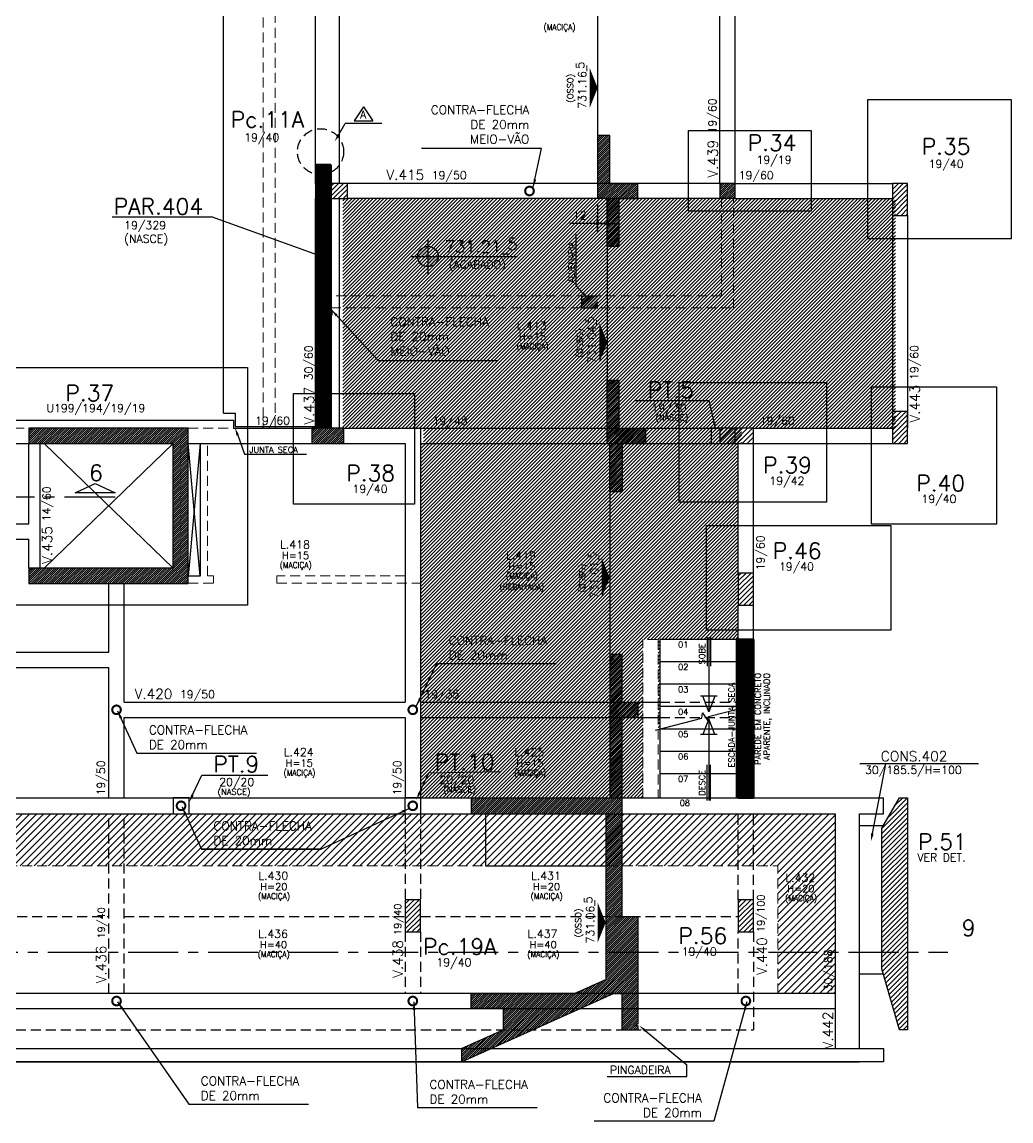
# Model space of a CAD drawing. Header units: inches. Extents: x 17515 to 34518, y -9122 to -4917.
# Drawn here: x 27455 to 28690, y -8184 to -6810 of the extents above; entities that cross this region are included whole.
import ezdxf
from ezdxf.enums import TextEntityAlignment as Align

# ---------------------------------------------------------------- set-up
doc = ezdxf.new("R2010")
doc.units = ezdxf.units.IN
doc.header["$LTSCALE"] = 50
doc.header["$MEASUREMENT"] = 0
doc.linetypes.add('CENTER', pattern=[2, 1.25, -0.25, 0.25, -0.25])
doc.linetypes.add('HIDDEN', pattern=[0.375, 0.25, -0.125])
for name, color, linetype in [('ALVENARIA', 10, 'HIDDEN'), ('CONTRA-FLECHA', 152, 'Continuous'), ('CORTE-FORMA', 1, 'Continuous'), ('COTA', 6, 'Continuous'), ('ESCADA', 8, 'Continuous'), ('FO-HACHURA_PILAR-CONT', 252, 'Continuous'), ('FO-HACHURA_PILAR-MORRE', 252, 'Continuous'), ('FO-TEXTO-LAJES', 152, 'Continuous'), ('FO-TEXTO-VIGAS', 3, 'Continuous'), ('HACHUR LAJE', 141, 'Continuous'), ('NIVEL', 3, 'Continuous'), ('NIVEL-ARQUITETURA', 3, 'Continuous'), ('P-C', 1, 'Continuous'), ('P-M', 7, 'Continuous'), ('P-N', 5, 'Continuous'), ('PAREDE', 191, 'Continuous'), ('TEXTO', 3, 'Continuous')]:
    doc.layers.add(name, color=color, linetype=linetype)
for name, color, linetype, lineweight in [('FO-Textos dos pilares', 3, 'Continuous', 20), ('FO-Vigas', 2, 'Continuous', 30), ('SEM LAJE', 8, 'Continuous', 30)]:
    doc.layers.add(name, color=color, linetype=linetype, lineweight=lineweight)
doc.styles.add('ROMANS', font='romans.shx')
doc.dimstyles.new('COTA_50', dxfattribs={"dimscale": 5, "dimtxt": 2, "dimasz": 1, "dimexe": 2, "dimexo": 1.5, "dimgap": 1, "dimtad": 1, "dimzin": 12, "dimdsep": 46, "dimtxsty": 'ROMANS', "dimblk1": 'COTA', "dimblk2": 'COTA', "dimsah": 1, "dimcen": -4, "dimdle": 1.5, "dimclrd": 6, "dimclre": 6, "dimclrt": 3, "dimadec": 0, "dimazin": 0, "dimtfac": 1, "dimtofl": 0, "dimtmove": 0, "dimatfit": 3, "dimldrblk": 'COTA', "dimfxl": 1, "dimtolj": 1, "dimtzin": 12, "dimarcsym": 0})
doc.dimstyles.new('NOTA', dxfattribs={"dimscale": 5, "dimtxt": 2, "dimasz": 2, "dimexe": 1.5, "dimexo": 2, "dimgap": 1, "dimtad": 1, "dimdec": 1, "dimzin": 12, "dimdsep": 46, "dimtxsty": 'ROMANS', "dimcen": 0.09, "dimclrd": 8, "dimclre": 8, "dimclrt": 3, "dimadec": 0, "dimazin": 0, "dimtfac": 1, "dimtdec": 1, "dimtofl": 0, "dimtmove": 0, "dimatfit": 3, "dimfxl": 1, "dimtolj": 1, "dimtzin": 12, "dimarcsym": 0})
pattern_1 = [(45, (7347.2887, 0), (-1.32582521, 1.32582521), [])]
pattern_2 = [(45, (7347.2887, 0), (-1.32582521, 1.32582521), [])]
pattern_3 = [(45, (7347.2887, 0), (-3.0935922, 3.0935922), [])]

# ---------------------------------------------------------------- blocks, each defined once
blk = doc.blocks.new('COTA')
at = {"layer": 'COTA'}
for p, q in [((2, 0), (-2, 0)), ((0, -2), (0, 2))]:
    blk.add_line(p, q, dxfattribs=at)
at = {"layer": 'COTA', "const_width": 0.5}
blk.add_lwpolyline([(-0.25, 0, 1), (0.25, 0, 1)], format="xyb", close=True, dxfattribs=at)
blk = doc.blocks.new('*D351')
at = {"color": 6, "lineweight": -2, "transparency": 16777216}
for p, q in [((28173.6, -7038.2), (28173.6, -7071.7)), ((28185.6, -7038.2), (28185.6, -7071.7)), ((28168.6, -7061.7), (28138.9, -7061.7)), ((28190.6, -7061.7), (28195.6, -7061.7))]:
    blk.add_line(p, q, dxfattribs=at)
at = {"layer": 'Defpoints', "color": 0, "transparency": 16777216}
for p in [(28173.6, -7030.7), (28185.6, -7030.7), (28173.6, -7061.7)]:
    blk.add_point(p, dxfattribs=at)
at = {"color": 6, "lineweight": -2, "transparency": 16777216, "xscale": 5, "yscale": 5, "zscale": 5}
blk.add_blockref('COTA', (28173.6, -7061.7), dxfattribs=at)
at = {"color": 6, "lineweight": -2, "transparency": 16777216, "xscale": 5, "yscale": 5, "zscale": 5, "rotation": 180}
blk.add_blockref('COTA', (28185.6, -7061.7), dxfattribs=at)
at = {"color": 3, "transparency": 16777216, "insert": (28151.2, -7051.7), "char_height": 10, "attachment_point": 5, "style": 'ROMANS'}
blk.add_mtext('\\A1;12', dxfattribs=at)

msp = doc.modelspace()

# ---------------------------------------------------------------- hatches: boundary and pattern name
at = {"layer": 'CORTE-FORMA'}
h = msp.add_hatch(dxfattribs=at)
h.set_pattern_fill('ANSI31', color=70, scale=15)
h.set_pattern_definition(pattern_2)
h.paths.add_polyline_path([(28173.619, -7030.65), (28173.619, -6951.65), (28188.619, -6951.65), (28188.619, -7011.65), (28223.619, -7011.65), (28223.619, -7030.65), (28200.619, -7030.65), (28200.619, -7090.65), (28185.619, -7090.65), (28185.619, -7030.65)])
h = msp.add_hatch(dxfattribs=at)
h.set_pattern_fill('ANSI31', color=8, scale=20)
h.set_pattern_definition([(45, (7469.7887, 0), (-1.76776695, 1.76776695), [])])
h.paths.add_polyline_path([(28153.619, -7152.185), (28153.619, -7167.185), (28173.619, -7167.185), (28173.619, -7152.185)])
h = msp.add_hatch(dxfattribs=at)
h.set_pattern_fill('ANSI31', color=70, scale=15)
h.set_pattern_definition(pattern_1)
edge = h.paths.add_edge_path()
edge.add_line((28185.619, -7336.65), (28185.619, -7257.65))
edge.add_line((28185.619, -7257.65), (28200.619, -7257.65))
edge.add_line((28200.619, -7317.65), (28200.619, -7257.65))
edge.add_line((28200.619, -7317.65), (28233.619, -7317.65))
edge.add_line((28233.619, -7336.65), (28233.619, -7317.65))
edge.add_line((28204.619, -7336.65), (28233.619, -7336.65))
edge.add_line((28204.619, -7396.65), (28204.619, -7336.65))
edge.add_line((28188.619, -7396.65), (28204.619, -7396.65))
edge.add_line((28188.619, -7396.65), (28188.619, -7336.65))
edge.add_line((28185.619, -7336.65), (28188.619, -7336.65))
h = msp.add_hatch(dxfattribs=at)
h.set_pattern_fill('ANSI31', color=70, scale=15)
h.set_pattern_definition(pattern_2)
h.paths.add_polyline_path([(28223.619, -7679.15), (28223.619, -7660.15), (28203.619, -7660.15), (28203.619, -7600.15), (28188.619, -7600.15), (28188.619, -7779.65), (28015.619, -7779.65), (28015.619, -7799.65), (28183.619, -7799.65), (28183.619, -8006.65), (28144.73, -8024.15), (28015.619, -8024.15), (28015.619, -8043.15), (28055.619, -8043.15), (28055.619, -8069.733), (28003.619, -8093.133), (28003.619, -8109.582), (28193.467, -8024.15), (28203.619, -8024.15), (28203.619, -8069.651), (28223.619, -8069.651), (28223.619, -8064.733), (28221.619, -8064.733), (28221.619, -8062.733), (28223.619, -8062.733), (28223.619, -7928.15), (28203.619, -7928.15), (28203.619, -7679.15)])
h = msp.add_hatch(dxfattribs=at)
h.set_pattern_fill('ANSI31', color=40, scale=50)
h.set_pattern_definition([(45, (7347.2887, 1640.526), (-4.4194174, 4.4194174), [])])
h.paths.add_polyline_path([(28470.688, -7799.65), (25898.721, -7799.65), (25898.721, -7864.65), (28398.638, -7864.65), (28398.638, -8024.15), (28470.688, -8024.15)])
at = {"layer": 'FO-HACHURA_PILAR-CONT'}
h = msp.add_hatch(dxfattribs=at)
h.set_pattern_fill('ANSI31', color=256, scale=15)
h.set_pattern_definition(pattern_2)
h.paths.add_polyline_path([(28345.221, -7030.65), (28345.221, -7011.65), (28326.221, -7011.65), (28326.221, -7030.65)])
h = msp.add_hatch(dxfattribs=at)
h.set_pattern_fill('ANSI31', color=256, scale=15)
h.set_pattern_definition(pattern_2)
h.paths.add_polyline_path([(27463.221, -7317.65), (27463.221, -7336.65), (27643.221, -7336.65), (27643.221, -7492.65), (27463.221, -7492.65), (27463.221, -7511.65), (27662.221, -7511.65), (27662.221, -7317.65)])
h = msp.add_hatch(dxfattribs=at)
h.set_pattern_fill('ANSI31', color=256, scale=15)
h.set_pattern_definition(pattern_1)
h.paths.add_polyline_path([(27816.721, -7317.65), (27816.721, -7327.15), (27816.721, -7336.65), (27836.721, -7336.65), (27856.721, -7336.65), (27856.721, -7327.15), (27856.721, -7317.65), (27836.721, -7317.65)])
at = {"layer": 'FO-HACHURA_PILAR-MORRE'}
h = msp.add_hatch(dxfattribs=at)
h.set_pattern_fill('ANSI31', color=256, scale=35)
h.set_pattern_definition(pattern_3)
h.paths.add_polyline_path([(27821.221, -7011.65), (27821.221, -7021.15), (27821.221, -7030.65), (27841.221, -7030.65), (27861.221, -7030.65), (27861.221, -7021.15), (27861.221, -7011.65), (27841.221, -7011.65)])
h = msp.add_hatch(dxfattribs=at)
h.set_pattern_fill('ANSI31', color=256, scale=35)
h.set_pattern_definition(pattern_3)
h.paths.add_polyline_path([(28560.688, -7011.65), (28551.188, -7011.65), (28541.688, -7011.65), (28541.688, -7031.65), (28541.688, -7051.65), (28551.188, -7051.65), (28560.688, -7051.65), (28560.688, -7031.65)])
h = msp.add_hatch(dxfattribs=at)
h.set_pattern_fill('ANSI31', color=256, scale=35)
h.set_pattern_definition([(45, (7347.2887, 21), (-3.0935922, 3.0935922), [])])
h.paths.add_polyline_path([(28541.688, -7296.65), (28541.688, -7316.65), (28541.688, -7336.65), (28551.188, -7336.65), (28560.688, -7336.65), (28560.688, -7316.65), (28560.688, -7296.65), (28551.188, -7296.65)])
h = msp.add_hatch(dxfattribs=at)
h.set_pattern_fill('ANSI31', color=256, scale=35)
h.set_pattern_definition(pattern_3)
h.paths.add_polyline_path([(28326.221, -7317.65), (28326.221, -7327.15), (28326.221, -7336.65), (28347.221, -7336.65), (28368.221, -7336.65), (28368.221, -7327.15), (28368.221, -7317.65), (28347.221, -7317.65)])
h = msp.add_hatch(dxfattribs=at)
h.set_pattern_fill('ANSI31', color=256, scale=35)
h.set_pattern_definition(pattern_3)
h.paths.add_polyline_path([(28368.221, -7498.685), (28358.721, -7498.685), (28349.221, -7498.685), (28349.221, -7518.685), (28349.221, -7538.685), (28358.721, -7538.685), (28368.221, -7538.685), (28368.221, -7518.685)])
h = msp.add_hatch(dxfattribs=at)
h.set_pattern_fill('ANSI31', color=256, scale=35)
h.set_pattern_definition(pattern_3)
h.paths.add_polyline_path([(28560.688, -8069.65), (28550.688, -8069.65), (28528.688, -7993.465), (28528.688, -7817.54), (28550.688, -7779.65), (28560.688, -7779.65)])
h = msp.add_hatch(dxfattribs=at)
h.set_pattern_fill('ANSI31', color=256, scale=35)
h.set_pattern_definition(pattern_3)
h.paths.add_polyline_path([(27952.187, -7907.187), (27942.687, -7907.187), (27933.187, -7907.187), (27933.187, -7927.187), (27933.187, -7947.187), (27942.687, -7947.187), (27952.187, -7947.187), (27952.187, -7927.187)])
h = msp.add_hatch(dxfattribs=at)
h.set_pattern_fill('ANSI31', color=256, scale=35)
h.set_pattern_definition(pattern_3)
h.paths.add_polyline_path([(28368.221, -7907.187), (28358.721, -7907.187), (28349.221, -7907.187), (28349.221, -7927.187), (28349.221, -7947.187), (28358.721, -7947.187), (28368.221, -7947.187), (28368.221, -7927.187)])
at = {"layer": 'HACHUR LAJE'}
h = msp.add_hatch(dxfattribs=at)
h.set_pattern_fill('ANSI31', color=21, scale=25)
h.set_pattern_definition([(45, (7351.2887, 0), (-2.2097087, 2.2097087), [])])
h.paths.add_polyline_path([(28545.688, -7030.65), (27855.221, -7030.65), (27855.221, -7317.65), (27956.187, -7317.65), (27956.187, -7336.65), (28353.221, -7336.65), (28353.221, -7317.65), (28545.688, -7317.65)])
h = msp.add_hatch(dxfattribs=at)
h.set_pattern_fill('ANSI31', color=21, scale=25)
h.set_pattern_definition([(45, (7347.2887, 0), (-2.2097087, 2.2097087), [])])
h.paths.add_polyline_path([(28349.221, -7336.65), (28345.221, -7336.65), (28345.221, -7336.65), (28315.221, -7336.65), (27952.187, -7336.65), (27952.187, -7779.65), (28230.221, -7779.65), (28230.221, -7581.65), (28249.221, -7581.65), (28249.221, -7694.399), (28251.221, -7693.878), (28251.221, -7581.65), (28349.221, -7581.65)])
at = {"layer": 'NIVEL-ARQUITETURA'}
h = msp.add_hatch(color=1, dxfattribs=at)
h.paths.add_polyline_path([(27973.502, -7107.942), (27974.479, -7103.034), (27961.654, -7103.034), (27961.654, -7111.963), (27966.973, -7114.608), (27970.722, -7112.103)])
h.paths.add_polyline_path([(27961.654, -7111.963), (27961.654, -7115.859), (27966.562, -7114.883), (27966.973, -7114.608)])
h.paths.add_polyline_path([(27961.654, -7090.209), (27956.746, -7091.186), (27952.585, -7093.966), (27949.805, -7098.126), (27948.829, -7103.034), (27961.654, -7103.034)])
at = {"layer": 'PAREDE', "linetype": 'Continuous', "lineweight": 50}
h = msp.add_hatch(dxfattribs=at)
h.set_pattern_fill('ANSI31', color=256, scale=15)
h.set_pattern_definition(pattern_2)
h.paths.add_polyline_path([(27840.4, -6988.651), (27821.221, -6988.65), (27821.221, -7317.65), (27840.221, -7317.65)])
h = msp.add_hatch(dxfattribs=at)
h.set_pattern_fill('ANSI31', color=256, scale=15)
h.set_pattern_definition(pattern_1)
h.paths.add_polyline_path([(28349.221, -7581.65), (28368.221, -7581.65), (28368.221, -7779.65), (28349.221, -7779.65)])

# ---------------------------------------------------------------- linework, layer by layer
for points in [[(28511.119, -6906.66), (28689.889, -6906.66), (28689.889, -7081.062), (28511.119, -7081.062)], [(28287.039, -6945.734), (28440.124, -6945.734), (28440.124, -7046.151), (28287.039, -7046.151)], [(27421.869, -7241.903), (27736.211, -7241.903), (27736.211, -7538.738), (27421.869, -7538.738)], [(28275.318, -7260.429), (28459.544, -7260.429), (28459.544, -7409.991), (28275.318, -7409.991)], [(28515.482, -7266.069), (28671.775, -7266.069), (28671.775, -7437.566), (28515.482, -7437.566)], [(27793.876, -7274.185), (27944.678, -7274.185), (27944.678, -7412.649), (27793.876, -7412.649)], [(28309.517, -7439.144), (28539.921, -7439.144), (28539.921, -7570.172), (28309.517, -7570.172)]]:
    msp.add_lwpolyline(points, close=True)
at = {"layer": 'ALVENARIA', "lineweight": 5}
for p, q in [((27755.654, -5379.359), (27755.654, -7317.185)), ((27770.654, -7317.185), (27770.654, -5379.189)), ((28328.153, -7030.685), (28328.153, -7152.185)), ((28343.153, -7167.185), (28343.153, -7030.685)), ((28328.153, -7152.185), (27840.221, -7152.185)), ((27840.221, -7167.185), (28343.153, -7167.185)), ((27051.221, -7317.65), (27463.221, -7317.65)), ((27662.221, -7317.65), (27718.721, -7317.65)), ((27686.221, -7502.15), (27686.221, -7339.15)), ((27662.221, -7511.15), (27693.721, -7511.15)), ((27693.721, -7502.15), (27686.221, -7502.15)), ((27693.721, -7502.15), (27693.721, -7511.15)), ((27933.187, -7502.15), (27772.721, -7502.15)), ((27772.721, -7502.15), (27772.721, -7511.15)), ((27772.721, -7511.15), (27952.187, -7511.15)), ((28249.221, -7581.65), (28230.221, -7581.65)), ((28230.221, -7779.65), (28230.221, -7581.65)), ((28249.221, -7581.65), (28249.221, -7779.65)), ((25898.638, -7864.65), (28398.638, -7864.65)), ((28398.638, -8024.15), (28398.638, -7864.65))]:
    msp.add_line(p, q, dxfattribs=at)
at = {"layer": 'CONTRA-FLECHA', "linetype": 'Continuous', "const_width": 2.56}
for points in [[(28084.653, -7024.969, 1), (28092.29, -7017.332, 1)], [(27832.153, -7177.969, 1), (27839.79, -7170.332, 1)], [(27568.803, -7673.469, 1), (27576.44, -7665.832, 1)], [(27938.869, -7673.469, 1), (27946.506, -7665.832, 1)], [(27649.403, -7793.469, 1), (27657.04, -7785.832, 1)], [(27938.869, -7793.469, 1), (27946.506, -7785.832, 1)], [(27568.803, -8037.469, 1), (27576.44, -8029.832, 1)], [(27938.869, -8037.469, 1), (27946.506, -8029.832, 1)], [(28354.903, -8037.469, 1), (28362.54, -8029.832, 1)]]:
    msp.add_lwpolyline(points, format="xyb", close=True, dxfattribs=at)
at = {"layer": 'CORTE-FORMA', "color": 8}
for p, q in [((28173.619, -6951.65), (28173.619, -6611.185)), ((28185.619, -7090.65), (28185.619, -7257.65)), ((28153.619, -7152.185), (28153.619, -7167.185)), ((28153.619, -7152.185), (28173.619, -7152.185)), ((28153.619, -7167.185), (28173.619, -7167.185)), ((28188.619, -7396.65), (28188.619, -7600.15))]:
    msp.add_line(p, q, dxfattribs=at)
at = {"layer": 'CORTE-FORMA', "color": 70}
for p, q in [((28188.619, -6951.65), (28173.619, -6951.65)), ((28200.619, -7090.65), (28185.619, -7090.65)), ((28185.619, -7257.65), (28200.619, -7257.65)), ((28188.619, -7396.65), (28204.619, -7396.65)), ((28188.619, -7600.15), (28203.619, -7600.15))]:
    msp.add_line(p, q, dxfattribs=at)
at = {"layer": 'CORTE-FORMA'}
for p, q in [((28173.619, -7030.65), (28173.619, -6951.65)), ((28188.619, -7011.65), (28188.619, -6951.65)), ((28188.619, -7011.65), (28223.619, -7011.65)), ((28223.619, -7030.65), (28223.619, -7011.65)), ((28185.619, -7030.65), (28173.619, -7030.65)), ((28185.619, -7090.65), (28185.619, -7030.65)), ((28200.619, -7090.65), (28200.619, -7030.65)), ((28200.619, -7030.65), (28223.619, -7030.65)), ((28185.619, -7336.65), (28185.619, -7257.65)), ((28200.619, -7317.65), (28200.619, -7257.65)), ((28200.619, -7317.65), (28233.619, -7317.65)), ((28233.619, -7336.65), (28233.619, -7317.65)), ((28185.619, -7336.65), (28188.619, -7336.65)), ((28188.619, -7396.65), (28188.619, -7336.65)), ((28204.619, -7396.65), (28204.619, -7336.65)), ((28204.619, -7336.65), (28233.619, -7336.65)), ((28188.619, -7600.15), (28188.619, -7779.65)), ((28203.619, -7600.15), (28203.619, -7660.15)), ((28203.619, -7660.15), (28223.619, -7660.15)), ((28223.619, -7660.15), (28223.619, -7679.15)), ((28203.619, -7679.15), (28203.619, -7779.65)), ((28223.619, -7679.15), (28203.619, -7679.15)), ((28015.619, -7779.65), (28015.619, -7799.65)), ((28015.619, -7779.65), (28188.619, -7779.65)), ((28203.619, -7779.65), (28203.619, -7928.15)), ((28015.619, -7799.65), (28183.619, -7799.65)), ((28183.619, -7799.65), (28183.619, -8006.65)), ((28203.619, -7928.15), (28223.619, -7928.15)), ((28203.619, -7928.15), (28223.619, -7928.15)), ((28223.619, -7928.15), (28223.619, -8062.733)), ((28144.73, -8024.15), (28183.619, -8006.65)), ((28003.619, -8109.582), (28193.467, -8024.15)), ((28015.619, -8043.15), (28015.619, -8024.15)), ((28015.619, -8024.15), (28144.73, -8024.15)), ((28193.467, -8024.15), (28203.619, -8024.15)), ((28203.619, -8024.15), (28203.619, -8069.651)), ((28055.619, -8043.15), (28015.619, -8043.15)), ((28055.619, -8043.15), (28055.619, -8069.733)), ((28223.619, -8062.733), (28221.619, -8062.733)), ((28221.619, -8062.733), (28221.619, -8064.733)), ((28003.619, -8093.133), (28055.619, -8069.733)), ((28203.619, -8069.651), (28223.619, -8069.651)), ((28223.619, -8064.733), (28221.619, -8064.733)), ((28223.619, -8064.733), (28223.619, -8069.651)), ((28003.619, -8093.133), (28003.619, -8109.582))]:
    msp.add_line(p, q, dxfattribs=at)
at = {"layer": 'CORTE-FORMA', "color": 4}
for p, q in [((28033.619, -7799.65), (28033.619, -7864.65)), ((28033.619, -7864.65), (28183.619, -7864.65))]:
    msp.add_line(p, q, dxfattribs=at)
at = {"layer": 'COTA', "color": 8}
for p, q in [((28146.352, -7075.345), (28146.352, -7139.087)), ((28154.754, -7148.262), (28146.352, -7139.087)), ((28220.136, -7282.989), (28312.726, -7282.989)), ((28318.998, -7309.941), (28312.726, -7282.989)), ((27724.02, -7326.475), (27732.382, -7349.997)), ((27732.382, -7349.997), (27809.861, -7349.997)), ((27962.819, -7748.538), (28053.098, -7746.706)), ((28649.148, -7737.15), (28501.27, -7737.15)), ((28516.722, -7824.439), (28533.521, -7737.15)), ((27667.623, -7776.067), (27679.235, -7751.261)), ((27679.235, -7751.261), (27761.476, -7751.261)), ((27951.208, -7773.345), (27962.819, -7748.538))]:
    msp.add_line(p, q, dxfattribs=at)
for points in [[(28155.983, -7147.136), (28161.508, -7155.636), (28153.525, -7149.387)], [(27722.449, -7327.033), (27720.67, -7317.052), (27725.59, -7325.916)], [(28320.621, -7309.563), (28321.264, -7319.681), (28317.375, -7310.319)], [(27666.114, -7775.361), (27663.384, -7785.124), (27669.133, -7776.774)], [(27949.698, -7772.638), (27946.968, -7782.402), (27952.717, -7774.051)], [(28518.358, -7824.754), (28514.832, -7834.259), (28515.085, -7824.124)]]:
    msp.add_solid(points, dxfattribs=at)
at = {"layer": 'ESCADA'}
for p, q in [((28347.221, -7609.65), (28251.221, -7609.65)), ((28347.221, -7637.65), (28251.221, -7637.65)), ((28347.221, -7665.65), (28251.221, -7665.65)), ((28303.672, -7680.215), (28304.464, -7673.441)), ((28304.464, -7673.441), (28311.099, -7683.449)), ((28311.099, -7683.449), (28312.045, -7678.034)), ((28312.045, -7678.034), (28352.711, -7667.441)), ((28245.953, -7695.25), (28303.672, -7680.215)), ((28347.221, -7693.65), (28251.221, -7693.65)), ((28347.221, -7721.65), (28251.221, -7721.65)), ((28347.221, -7749.65), (28251.221, -7749.65))]:
    msp.add_line(p, q, dxfattribs=at)
at = {"layer": 'FO-Vigas'}
for p, q in [((27706.221, -7298.65), (27706.221, -5379.917)), ((27821.221, -7011.65), (27821.221, -6545.685)), ((27851.221, -7011.65), (27851.221, -6551.185)), ((28326.221, -7011.65), (28326.221, -6551.185)), ((28345.221, -7011.65), (28345.221, -6545.65)), ((28326.221, -7011.65), (27861.221, -7011.65)), ((28345.221, -7011.65), (28541.688, -7011.65)), ((27821.221, -7317.65), (27821.221, -7030.65)), ((27851.221, -7317.65), (27851.221, -7030.65)), ((28326.221, -7030.65), (27861.221, -7030.65)), ((28345.221, -7030.65), (28541.688, -7030.65)), ((28541.688, -7051.65), (28541.688, -7317.65)), ((28560.688, -7051.65), (28560.688, -7317.65)), ((27040.688, -7307.65), (27718.721, -7307.65)), ((27706.221, -7298.65), (27720.721, -7298.65)), ((27718.721, -7307.65), (27718.721, -7317.65)), ((27720.721, -7298.65), (27720.721, -7315.65)), ((27718.721, -7317.65), (27816.721, -7317.65)), ((27720.721, -7315.65), (27821.221, -7315.65)), ((27856.721, -7317.65), (28326.221, -7317.65)), ((27952.187, -7317.65), (27952.187, -7779.65)), ((28368.221, -7317.65), (28541.688, -7317.65)), ((27342.221, -7336.65), (27463.221, -7336.65)), ((27463.221, -7437.15), (27463.221, -7336.65)), ((27477.221, -7492.65), (27477.221, -7336.65)), ((27662.221, -7336.65), (27816.721, -7336.65)), ((27856.721, -7336.65), (27933.187, -7336.65)), ((27933.187, -7336.65), (27933.187, -7660.15)), ((27952.187, -7336.65), (28326.221, -7336.65)), ((28349.221, -7498.685), (28349.221, -7336.65)), ((28368.221, -7498.685), (28368.221, -7336.65)), ((28368.221, -7336.65), (28541.688, -7336.65)), ((27342.221, -7437.15), (27463.221, -7437.15)), ((27342.221, -7456.15), (27463.221, -7456.15)), ((27463.221, -7492.65), (27463.221, -7456.15)), ((27563.121, -7597.65), (27563.121, -7511.65)), ((27582.121, -7660.15), (27582.121, -7511.65)), ((28349.221, -7779.65), (28349.221, -7538.685)), ((28368.221, -7779.65), (28368.221, -7538.685)), ((28347.221, -7581.65), (28251.221, -7581.65)), ((28251.221, -7581.65), (28251.221, -7779.65)), ((28347.221, -7779.65), (28347.221, -7581.65)), ((26612.187, -7597.65), (27563.121, -7597.65)), ((27242.171, -7616.65), (27563.121, -7616.65)), ((27563.121, -7779.65), (27563.121, -7616.65)), ((27582.121, -7660.15), (27933.187, -7660.15)), ((27952.187, -7660.15), (28251.221, -7660.15)), ((27582.121, -7679.15), (27933.187, -7679.15)), ((27582.121, -7779.65), (27582.121, -7679.15)), ((27933.187, -7679.15), (27933.187, -7779.65)), ((27952.187, -7679.15), (28251.221, -7679.15)), ((26369.221, -7779.65), (28530.688, -7779.65)), ((28530.688, -7799.65), (28530.688, -7779.65)), ((25649.364, -7799.65), (28470.688, -7799.65)), ((28470.688, -8093.133), (28470.688, -7799.65)), ((28500.688, -8093.133), (28500.688, -7799.65)), ((28500.688, -7799.65), (28530.688, -7799.65)), ((28500.688, -7814.095), (28530.688, -7814.095)), ((28500.688, -7999.65), (28530.671, -7999.65)), ((28470.688, -8024.15), (25649.364, -8024.15)), ((25649.364, -8043.15), (28470.688, -8043.15)), ((25589.364, -8093.133), (28530.688, -8093.133)), ((28530.688, -8093.133), (28530.688, -8109.582)), ((25589.364, -8109.582), (28500.688, -8109.582)), ((28530.688, -8109.582), (25620.103, -8109.582))]:
    msp.add_line(p, q, dxfattribs=at)
at = {"layer": 'FO-Vigas', "linetype": 'HIDDEN'}
for p, q in [((28251.221, -7660.15), (28349.221, -7660.15)), ((28251.221, -7679.15), (28349.221, -7679.15)), ((27563.121, -8024.15), (27563.121, -7799.65)), ((27582.121, -8024.15), (27582.121, -7799.65)), ((27933.187, -7799.65), (27933.187, -7907.187)), ((27952.187, -7799.65), (27952.187, -7907.187)), ((28349.221, -7907.187), (28349.221, -7799.65)), ((28368.221, -7907.187), (28368.221, -7799.65)), ((27242.138, -7928.15), (27563.121, -7928.15)), ((27582.088, -7928.15), (27933.278, -7928.15)), ((27952.278, -7928.15), (28349.188, -7928.15)), ((27933.187, -7947.187), (27933.187, -8024.15)), ((27952.187, -7947.187), (27952.187, -8024.15)), ((28349.221, -8024.15), (28349.221, -7947.187)), ((28368.221, -7947.15), (28368.221, -8069.651)), ((26209.188, -8069.651), (28368.221, -8069.651))]:
    msp.add_line(p, q, dxfattribs=at)
at = {"layer": 'FO-Vigas', "flags": 128}
msp.add_lwpolyline([(27677.221, -7336.65), (27677.221, -7502.65), (27662.221, -7502.65)], dxfattribs=at)
at = {"layer": 'NIVEL', "color": 1}
for points in [[(28173.619, -6892.291, 0, 50, 0), (28163.619, -6892.291, 50, 50, 0)], [(28185.619, -7210.605, 0, 50, 0), (28175.619, -7210.605, 50, 50, 0)], [(28188.619, -7504.577, 0, 50, 0), (28178.619, -7504.577, 50, 50, 0)], [(28183.619, -7935.576, 0, 50, 0), (28173.619, -7935.576, 50, 50, 0)]]:
    msp.add_lwpolyline(points, format="xyseb", dxfattribs=at)
at = {"layer": 'NIVEL-ARQUITETURA', "color": 1}
for p, q in [((27961.654, -7081.492), (27961.654, -7124.577)), ((27940.111, -7103.034), (28073.526, -7103.034))]:
    msp.add_line(p, q, dxfattribs=at)
msp.add_circle((27961.654, -7103.034), 12.825, dxfattribs=at)
at = {"layer": 'P-C'}
for p, q in [((28345.221, -7011.65), (28326.221, -7011.65)), ((28326.221, -7011.65), (28326.221, -7030.65)), ((28345.221, -7030.65), (28345.221, -7011.65)), ((28345.221, -7011.65), (28345.221, -7011.65)), ((28345.221, -7030.65), (28326.221, -7030.65)), ((28343.153, -7030.685), (28328.153, -7030.685)), ((27463.221, -7317.65), (27463.221, -7336.65)), ((27662.221, -7317.65), (27463.221, -7317.65)), ((27463.221, -7317.65), (27463.221, -7317.65)), ((27662.221, -7511.65), (27662.221, -7317.65)), ((27463.221, -7336.65), (27643.221, -7336.65)), ((27643.221, -7492.65), (27643.221, -7336.65)), ((27643.221, -7492.65), (27463.221, -7492.65)), ((27463.221, -7492.65), (27463.221, -7511.65)), ((27463.221, -7511.65), (27662.221, -7511.65))]:
    msp.add_line(p, q, dxfattribs=at)
msp.add_lwpolyline([(27816.721, -7317.65), (27816.721, -7327.15), (27816.721, -7336.65), (27836.721, -7336.65), (27856.721, -7336.65), (27856.721, -7327.15), (27856.721, -7317.65), (27836.721, -7317.65), (27816.721, -7317.65)], close=True, dxfattribs=at)
at = {"layer": 'P-M'}
for p, q in [((28528.688, -7817.54), (28550.688, -7779.65)), ((28550.688, -7779.65), (28560.688, -7779.65)), ((28560.688, -7779.65), (28560.688, -8069.65)), ((28528.688, -7993.465), (28528.688, -7817.54)), ((28550.688, -8069.65), (28528.688, -7993.465)), ((28560.688, -8069.65), (28550.688, -8069.65))]:
    msp.add_line(p, q, dxfattribs=at)
for points in [[(27821.221, -7011.65), (27821.221, -7021.15), (27821.221, -7030.65), (27841.221, -7030.65), (27861.221, -7030.65), (27861.221, -7021.15), (27861.221, -7011.65), (27841.221, -7011.65), (27821.221, -7011.65)], [(28560.688, -7011.65), (28551.188, -7011.65), (28541.688, -7011.65), (28541.688, -7031.65), (28541.688, -7051.65), (28551.188, -7051.65), (28560.688, -7051.65), (28560.688, -7031.65), (28560.688, -7011.65)], [(28560.688, -7296.65), (28551.188, -7296.65), (28541.688, -7296.65), (28541.688, -7316.65), (28541.688, -7336.65), (28551.188, -7336.65), (28560.688, -7336.65), (28560.688, -7316.65), (28560.688, -7296.65)], [(28326.221, -7317.65), (28326.221, -7327.15), (28326.221, -7336.65), (28347.221, -7336.65), (28368.221, -7336.65), (28368.221, -7327.15), (28368.221, -7317.65), (28347.221, -7317.65), (28326.221, -7317.65)], [(28368.221, -7498.685), (28358.721, -7498.685), (28349.221, -7498.685), (28349.221, -7518.685), (28349.221, -7538.685), (28358.721, -7538.685), (28368.221, -7538.685), (28368.221, -7518.685), (28368.221, -7498.685)], [(27952.187, -7907.187), (27942.687, -7907.187), (27933.187, -7907.187), (27933.187, -7927.187), (27933.187, -7947.187), (27942.687, -7947.187), (27952.187, -7947.187), (27952.187, -7927.187), (27952.187, -7907.187)], [(28368.221, -7907.187), (28358.721, -7907.187), (28349.221, -7907.187), (28349.221, -7927.187), (28349.221, -7947.187), (28358.721, -7947.187), (28368.221, -7947.187), (28368.221, -7927.187), (28368.221, -7907.187)]]:
    msp.add_lwpolyline(points, close=True, dxfattribs=at)
at = {"layer": 'P-N'}
for points in [[(28345.221, -7317.65), (28315.221, -7317.65), (28315.221, -7336.65), (28345.221, -7336.65)], [(27663.221, -7799.65), (27663.221, -7779.65), (27643.221, -7779.65), (27643.221, -7799.65)], [(27952.721, -7799.65), (27952.721, -7779.65), (27932.721, -7779.65), (27932.721, -7799.65)]]:
    msp.add_lwpolyline(points, close=True, dxfattribs=at)
at = {"layer": 'PAREDE', "linetype": 'Continuous', "lineweight": 50}
for p, q in [((27840.4, -6988.651), (27821.221, -6988.651)), ((27840.221, -7317.65), (27840.4, -6988.651))]:
    msp.add_line(p, q, dxfattribs=at)
msp.add_lwpolyline([(28349.221, -7581.65), (28368.221, -7581.65), (28368.221, -7779.65), (28349.221, -7779.65)], close=True, dxfattribs=at)
at = {"layer": 'SEM LAJE'}
for p, q in [((27482.221, -7336.65), (27643.221, -7492.65)), ((27643.221, -7336.65), (27482.221, -7492.65)), ((27677.221, -7336.65), (27662.221, -7502.65)), ((27677.221, -7502.65), (27662.221, -7336.65))]:
    msp.add_line(p, q, dxfattribs=at)
at = {"layer": 'TEXTO', "color": 210, "linetype": 'Continuous'}
for p, q in [((27881.066, -6916.069), (27869.269, -6933.623)), ((27881.066, -6916.069), (27892.864, -6933.623)), ((27869.269, -6933.623), (27892.864, -6933.623))]:
    msp.add_line(p, q, dxfattribs=at)
at = {"layer": 'TEXTO', "color": 8}
for p, q in [((27850.122, -6950.692), (27858.133, -6936.799)), ((27903.96, -6936.799), (27858.133, -6936.799)), ((27567.203, -7053.406), (27691.327, -7053.406)), ((27824.206, -7101.3), (27691.327, -7053.406)), ((28310.576, -7578.699), (28310.576, -7615.17)), ((28312.576, -7578.699), (28312.576, -7672.141)), ((28314.576, -7578.699), (28314.576, -7615.17)), ((28323.076, -7652.627), (28302.076, -7652.627)), ((28312.576, -7672.141), (28305.076, -7652.627)), ((28320.076, -7652.627), (28312.576, -7672.141)), ((28312.576, -7680.936), (28305.076, -7700.45)), ((28312.576, -7680.936), (28312.576, -7783.196)), ((28320.076, -7700.45), (28312.576, -7680.936)), ((28323.076, -7700.45), (28302.076, -7700.45)), ((28310.576, -7783.196), (28310.576, -7738.515)), ((28314.576, -7783.196), (28314.576, -7738.515)), ((28233.088, -8070.658), (28285.02, -8113.466)), ((28285.02, -8128.139), (28285.02, -8113.466)), ((28185.681, -8128.139), (28285.02, -8128.139))]:
    msp.add_line(p, q, dxfattribs=at)
at = {"layer": 'TEXTO', "color": 8, "linetype": 'CENTER'}
for p, q in [((26507.665, -7403.633), (27521.065, -7403.633)), ((25486.996, -7972.633), (28611.076, -7972.633))]:
    msp.add_line(p, q, dxfattribs=at)
at = {"layer": 'TEXTO', "color": 3}
msp.add_line((27521.065, -7403.633), (27571.065, -7403.633), dxfattribs=at)
msp.add_lwpolyline([(27571.065, -7398.633), (27521.065, -7398.633), (27546.065, -7386.633), (27571.065, -7398.633)], dxfattribs=at)
at = {"layer": 'TEXTO', "color": 210, "linetype": 'HIDDEN'}
msp.add_circle((27827.485, -6972.056), 28.791, dxfattribs=at)
at = {"layer": 'TEXTO', "color": 8}
for points in [[(27851.566, -6951.525), (27848.679, -6949.86), (27845.127, -6959.355)], [(27823.641, -7102.868), (27824.771, -7099.732), (27833.613, -7104.691)], [(28232.028, -8071.944), (28234.148, -8069.372), (28225.372, -8064.297)]]:
    msp.add_solid(points, dxfattribs=at)

# ---------------------------------------------------------------- texts
at = {"layer": 'CONTRA-FLECHA', "char_height": 11, "style": 'ROMANS'}
for s, insert, attachment_point in [('{\\Fromans.shx;CONTRA-FLECHA\\PDE 20mm\\PMEIO-VÃO}', (28088.292, -6938.004), 6), ('{\\Fromans.shx;CONTRA-FLECHA\\PDE 20mm\\PMEIO-VÃO}', (27914.588, -7203.052), 4), ('{\\Fromans.shx;CONTRA-FLECHA\\PDE 20mm}', (27987.536, -7592.138), 4), ('{\\Fromans.shx;CONTRA-FLECHA\\PDE 20mm}', (27613.044, -7704.005), 4), ('{\\Fromans.shx;CONTRA-FLECHA\\PDE 20mm}', (27693.644, -7824.005), 4), ('{\\Fromans.shx;CONTRA-FLECHA\\PDE 20mm}', (27677.908, -8142.729), 4), ('{\\Fromans.shx;CONTRA-FLECHA\\PDE 20mm}', (27963.568, -8147.145), 4), ('{\\Fromans.shx;CONTRA-FLECHA\\PDE 20mm}', (28303.738, -8163.97), 6)]:
    msp.add_mtext(s, dxfattribs=dict(at, insert=insert, attachment_point=attachment_point))
at = {"layer": 'FO-TEXTO-LAJES', "color": 4, "style": 'ROMANS', "width": 0.9}
for s, p in [('(MACIÇA)', (28106.023, -6819.956)), ('(MACIÇA)', (28072.331, -7218.853)), ('(MACIÇA)', (27776.545, -7492.431)), ('(MACIÇA)', (28059, -7505.87)), ('(REBAIXADA)', (28051.194, -7519.711)), ('(MACIÇA)', (27781.232, -7751.974)), ('(MACIÇA)', (28069.292, -7751.974)), ('(MACIÇA)', (27749.47, -7906.349)), ('(MACIÇA)', (28089.994, -7906.349)), ('(MACIÇA)', (28407.779, -7908.882)), ('(MACIÇA)', (27749.082, -7978.954)), ('(MACIÇA)', (28085.772, -7978.954))]:
    msp.add_text(s, height=7.5, dxfattribs=at).set_placement(p)
at = {"layer": 'FO-TEXTO-LAJES', "style": 'ROMANS'}
for s, p in [('L.413', (28072.649, -7194.554)), ('L.418', (27776.864, -7468.132)), ('L.419', (28059.318, -7481.571)), ('L.424', (27781.551, -7727.675)), ('L.425', (28069.611, -7727.675)), ('L.430', (27749.788, -7882.05)), ('L.431', (28090.312, -7882.05)), ('L.432', (28408.097, -7884.583)), ('L.436', (27749.4, -7954.655)), ('L.437', (28086.09, -7954.655))]:
    msp.add_text(s, height=10, dxfattribs=at).set_placement(p)
at = {"layer": 'FO-TEXTO-LAJES', "color": 3, "style": 'ROMANS'}
for s, p in [('H=15', (28075.076, -7207.636)), ('H=15', (27779.291, -7481.214)), ('H=15', (28061.746, -7494.652)), ('H=15', (27783.978, -7740.756)), ('H=15', (28072.038, -7740.756)), ('H=20', (27752.215, -7895.131)), ('H=20', (28092.739, -7895.131)), ('H=20', (28410.524, -7897.665)), ('H=40', (27751.827, -7967.736)), ('H=40', (28088.517, -7967.736))]:
    msp.add_text(s, height=9, dxfattribs=at).set_placement(p)
at = {"layer": 'FO-TEXTO-VIGAS', "style": 'ROMANS'}
for s, height, p in [('19/60', 10, (28321.858, -6949.089)), ('30/60', 10, (27817.597, -7257.82)), ('19/60', 10, (28574.075, -7257.378)), ('14/60', 10, (27490.328, -7434.067)), ('19/60', 10, (28381.929, -7495.358)), ('PAREDE EM CONCRETO', 7.5, (28377.431, -7738.585)), ('APARENTE, INCLINADO', 7.5, (28388.502, -7732.602)), ('19/50', 10, (27558.197, -7776.584)), ('19/50', 10, (27928.263, -7776.584)), ('19/100', 9, (28381.975, -7947.505)), ('19/40', 9, (27558.197, -7955.659)), ('19/40', 9, (27928.263, -7951.228)), ('30/188', 10, (28466.617, -8021.548))]:
    msp.add_text(s, height=height, rotation=90, dxfattribs=at).set_placement(p)
at = {"layer": 'FO-TEXTO-VIGAS', "color": 1, "style": 'ROMANS'}
for s, p in [('V.439', (28323.69, -7004.475)), ('V.443', (28575.908, -7310.615)), ('V.437', (27819.429, -7313.206)), ('V.435', (27492.161, -7487.304)), ('V.436', (27559.723, -8011.623)), ('V.438', (27930.095, -8004.647)), ('V.440', (28385.084, -8001.156)), ('V.442', (28467.437, -8094.031))]:
    msp.add_text(s, height=12.5, rotation=90, dxfattribs=at).set_placement(p)
for s, p in [('V.415', (27909.73, -7007.304)), ('V.420', (27595.236, -7656.084)), ('CONS.402', (28527.315, -7733.911))]:
    msp.add_text(s, height=12.5, dxfattribs=at).set_placement(p)
at = {"layer": 'FO-TEXTO-VIGAS', "style": 'ROMANS'}
for s, p in [('19/50', (27966.338, -7006.484)), ('19/60', (28349.765, -7006.484)), ('19/60', (27745.644, -7313.263)), ('19/48', (27967.465, -7313.263)), ('19/60', (28376.043, -7313.263)), ('19/50', (27651.844, -7655.263)), ('19/35', (27957.133, -7655.263)), ('30/185.5/H=100', (28507.553, -7749.822))]:
    msp.add_text(s, height=10, dxfattribs=at).set_placement(p)
at = {"layer": 'FO-Textos dos pilares', "color": 1, "style": 'ROMANS'}
for s, p in [('Pc.11A', (27715.243, -6941.923)), ('P.34', (28361.021, -6970.921)), ('P.35', (28578.371, -6975.399)), ('P.37', (27508.867, -7283.689)), ('PT.5', (28236.356, -7279.832)), ('P.39', (28380.394, -7373.739)), ('P.38', (27859.676, -7383.831)), ('P.40', (28571.634, -7396.387)), ('P.46', (28392.316, -7480.945)), ('PT.9', (27693.554, -7747.637)), ('PT.10', (27970.287, -7744.914)), ('P.51', (28573.771, -7844.512)), ('P.56', (28274.499, -7962.117)), ('Pc.19A', (27955.453, -7975.647))]:
    msp.add_text(s, height=20, dxfattribs=at).set_placement(p)
at = {"layer": 'FO-Textos dos pilares', "color": 3, "style": 'ROMANS'}
for s, p in [('19/40', (27732.175, -6959.221)), ('19/19', (28372.108, -6987.216)), ('19/40', (28586.955, -6992.267)), ('19/329', (27582.222, -7068.93)), ('U199/194/19/19', (27485.16, -7297.608)), ('19/30', (28240.92, -7297.13)), ('19/42', (28388.132, -7388.431)), ('19/40', (27867.414, -7398.523)), ('19/40', (28578.011, -7411.079)), ('19/40', (28400.054, -7495.638)), ('20/20', (27700.89, -7764.935)), ('20/20', (27975.852, -7762.212)), ('VER DET.', (28572.927, -7859.204)), ('19/40', (28278.617, -7976.809)), ('19/40', (27972.173, -7990.339))]:
    msp.add_text(s, height=10, dxfattribs=at).set_placement(p)
at = {"layer": 'FO-Textos dos pilares', "color": 152, "style": 'ROMANS'}
msp.add_text('PAR.404', height=20, dxfattribs=at).set_placement((27569.284, -7050.458))
at = {"layer": 'FO-Textos dos pilares', "color": 4, "style": 'ROMANS'}
for height, p in [(10, (27582.222, -7085.807)), (7.5, (28245.706, -7307.991)), (7.5, (27698.879, -7775.795)), (7.5, (27980.637, -7773.072))]:
    msp.add_text('(NASCE)', height=height, dxfattribs=at).set_placement(p)
at = {"layer": 'NIVEL', "color": 3, "style": 'ROMANS'}
for s, p in [('5', (28156.803, -6864.066)), ('731.16_', (28159.266, -6891.403)), ('5', (28168.803, -7182.379)), ('731.04_', (28171.266, -7209.717)), ('5', (28171.803, -7476.352)), ('731.01_', (28174.266, -7503.689)), ('5', (28166.803, -7907.35)), ('731.06_', (28169.266, -7934.688))]:
    msp.add_text(s, height=10, rotation=90, dxfattribs=at).set_placement(p, align=Align.CENTER)
at = {"layer": 'NIVEL', "color": 4, "style": 'ROMANS'}
for p in [(28143.054, -6892.839), (28155.054, -7211.153), (28158.054, -7505.125), (28153.054, -7936.124)]:
    msp.add_text('(OSSO)', height=7.5, rotation=90, dxfattribs=at).set_placement(p, align=Align.CENTER)
at = {"layer": 'NIVEL-ARQUITETURA', "color": 1, "style": 'ROMANS'}
for s, p in [('731.21_', (27982.508, -7098.175)), ('5', (28060.764, -7095.155))]:
    msp.add_text(s, height=15, dxfattribs=at).set_placement(p)
at = {"layer": 'NIVEL-ARQUITETURA', "color": 3, "style": 'ROMANS'}
msp.add_text('(ACABADO)', height=10, dxfattribs=at).set_placement((28023.267, -7117.912), align=Align.CENTER)
at = {"layer": 'TEXTO', "color": 210, "linetype": 'HIDDEN', "style": 'ROMANS'}
msp.add_text('A', height=10, dxfattribs=at).set_placement((27876.923, -6930.713))
at = {"layer": 'TEXTO', "color": 4, "style": 'ROMANS'}
for s, p in [('ALVENARIA', (28144.723, -7136.084)), ('SOBE', (28307.702, -7612.886)), ('ESCADA-JUNTA SECA', (28344.626, -7741.859)), ('DESCE', (28307.702, -7777.016))]:
    msp.add_text(s, height=7.5, rotation=90, dxfattribs=at).set_placement(p)
for s, p in [('JUNTA SECA', (27738.659, -7348.335)), ('01', (28274.045, -7591.837)), ('02', (28274.045, -7619.837)), ('03', (28274.045, -7647.837)), ('04', (28274.045, -7675.837)), ('05', (28274.045, -7703.837)), ('06', (28274.045, -7731.837)), ('07', (28274.045, -7759.837)), ('08', (28276.045, -7789.838))]:
    msp.add_text(s, height=7.5, dxfattribs=at).set_placement(p)
at = {"layer": 'TEXTO', "color": 1, "style": 'ROMANS'}
for s, p in [('6', (27538.449, -7383.361)), ('9', (28628.46, -7952.361))]:
    msp.add_text(s, height=20, dxfattribs=at).set_placement(p)
at = {"layer": 'TEXTO', "style": 'ROMANS'}
msp.add_text('PINGADEIRA', height=10, dxfattribs=at).set_placement((28188.901, -8124.812))

# ---------------------------------------------------------------- dimensions: what is measured, and where the dimension line sits
dim = msp.add_linear_dim(base=(28173.619, -7061.654), p1=(28185.619, -7030.65), p2=(28173.619, -7030.65), dimstyle='COTA_50')
dim.commit()
dim.dimension.update_dxf_attribs({"geometry": '*D351', "text_midpoint": (28151.238, -7051.654)})

# ---------------------------------------------------------------- leaders
at = {"layer": 'CONTRA-FLECHA', "color": 8, "annotation_type": 0, "has_hookline": 1, "text_width": 134.619}
for points, hookline_direction in [([(28093.244, -7016.377), (28103.292, -6967.885), (28093.292, -6967.885)], 1), ([(27840.744, -7169.377), (27899.588, -7232.933), (27909.588, -7232.933)], 0), ([(27947.46, -7664.877), (27972.536, -7611.804), (27982.536, -7611.804)], 0), ([(27573.898, -7670.802), (27598.044, -7723.672), (27608.044, -7723.672)], 0), ([(27654.498, -7790.802), (27678.644, -7843.672), (27688.644, -7843.672)], 0), ([(27573.898, -8034.802), (27662.908, -8162.395), (27672.908, -8162.395)], 0), ([(27943.964, -8034.802), (27948.568, -8166.812), (27958.568, -8166.812)], 0), ([(28359.998, -8034.802), (28318.738, -8183.637), (28308.738, -8183.637)], 1)]:
    msp.add_leader(points, dimstyle='NOTA', dxfattribs=dict(at, hookline_direction=hookline_direction))
at = {"layer": 'CONTRA-FLECHA', "color": 8, "annotation_type": 0, "has_hookline": 1, "hookline_direction": 0, "text_width": 134.619, "horizontal_direction": (-1, 0, 0)}
msp.add_leader([(27938.39, -7792.92), (27828.263, -7843.672), (27818.263, -7843.672)], dimstyle='NOTA', dxfattribs=at)

doc.saveas('drawing.dxf')
